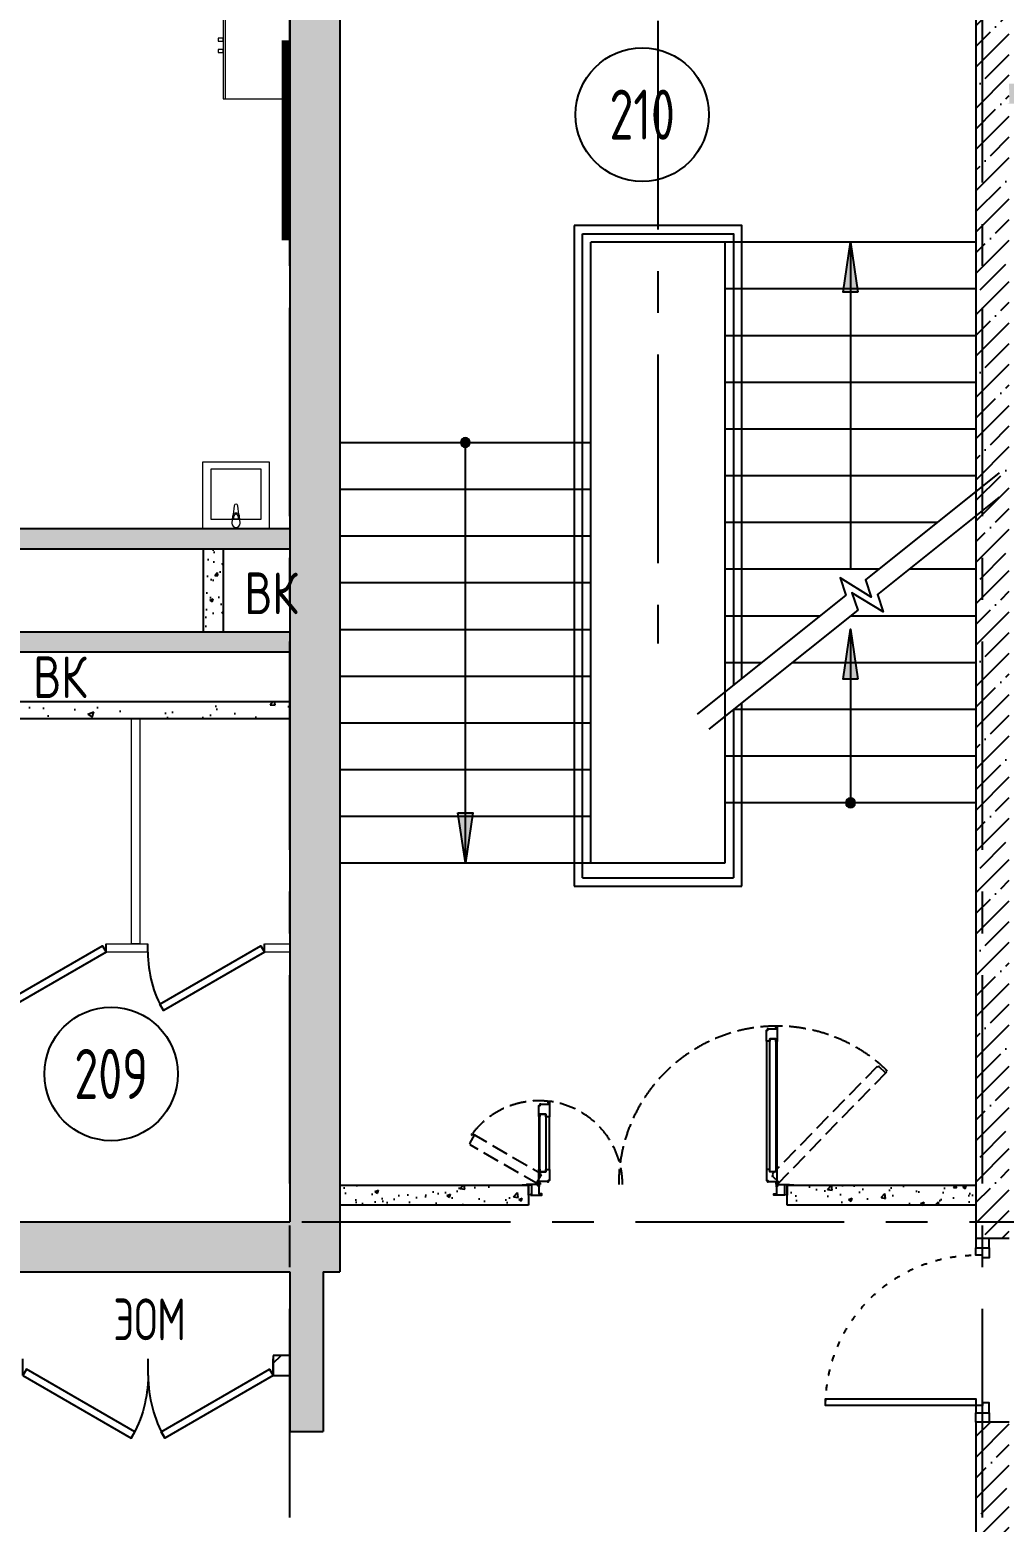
# Model space of a CAD drawing. Header units: millimetres. Extents: x -9318 to 9016603, y 0 to 838141.
# Drawn here: x 113639 to 119477, y 289773 to 298717 of the extents above; entities that cross this region are included whole.
import ezdxf
from ezdxf import colors
from ezdxf.entities.mleader import LeaderData, LeaderLine
from ezdxf.enums import TextEntityAlignment as Align
from ezdxf.math import Vec2, Vec3

# ---------------------------------------------------------------- set-up
doc = ezdxf.new("R2010")
doc.units = ezdxf.units.MM
for name, pattern in [('ACAD_ISO03W100', [30, 12, -18]), ('CENTER', [2, 1.25, -0.25, 0.25, -0.25]), ('ГОСТ 2.303 4', [7, 5, -2, 0])]:
    doc.linetypes.add(name, pattern=pattern)
doc.layers.add('АР_Номер помещения', color=1, linetype='Continuous', lineweight=25)
doc.layers.add('Сан.техника', color=151, linetype='Continuous', lineweight=9)
doc.styles.add('ICOCPEUR', font='isocpeur.ttf')
doc.styles.add('ISOCPEUR', font='isocpeur.ttf', dxfattribs={"width": 0.7})
doc.linetypes.add('Ground1', pattern='A,12,[130,ltypeshp.shx,S=3,R=-150,X=0,Y=-2.598],3,[130,ltypeshp.shx,S=3,R=-150,X=0,Y=-2.598],3,[130,ltypeshp.shx,S=3,R=-150,X=0,Y=-2.598],0', length=18)
doc.linetypes.add('Ground2', pattern='A,12,[130,ltypeshp.shx,S=3,R=-210,X=0,Y=-2.598],3,[130,ltypeshp.shx,S=3,R=-210,X=0,Y=-2.598],3,[130,ltypeshp.shx,S=3,R=-210,X=0,Y=-2.598],0', length=18)
pattern_1 = [(50, (140697.8, 216407.27), (215.17805, -18.82564), [22.5, -247.5]), (355, (140697.8, 216407.27), (-41.6254, 225.65764), [18, -198]), (100.45144, (140715.72, 216405.7), (173.55265, 206.832), [19.12206, -210.34263]), (46.1842, (140697.8, 216467.27), (320.1724, -49.6558), [33.75, -371.25]), (96.63564, (140724.47, 216463.14), (280.3986, 292.2356), [28.6831, -315.5141]), (351.18416, (140697.8, 216467.27), (280.3986, 292.2356), [27, -297]), (21, (140727.8, 216452.27), (179.0721, -120.78567), [22.5, -247.5]), (326, (140727.8, 216452.27), (72.9946, 217.545), [18, -198]), (71.45144, (140742.72, 216442.2), (252.0667, 96.75935), [19.12206, -210.34263]), (37.5, (140697.79, 216407.274), (3.64796, 99.868156), [0, -195.6, 0, -201, 0, -198.75]), (7.5, (140697.79, 216407.27), (78.92086, 118.32351), [0, -114.6, 0, -191.1, 0, -75.75]), (327.5, (140630.89, 216407.274), (160.14673, -6.76646), [0, -75, 0, -234, 0, -310.5]), (317.5, (140600.9, 216407.27), (174.95585, 30.0315), [0, -97.5, 0, -155.4, 0, -220.5])]
pattern_2 = [(45, (-887755.71, 381612.85), (-123.743687, 123.743687), []), (45, (-887631.97, 381612.85), (-123.743687, 123.743687), [218.75, -43.75, 0, -43.75])]

# ---------------------------------------------------------------- blocks, each defined once
blk = doc.blocks.new('*U947')
at = {"color": 8}
for p, q in [((-700, 0), (-700, 50)), ((0, 0), (0, 50))]:
    blk.add_line(p, q, dxfattribs=at)
blk.add_lwpolyline([(0, 0), (-606.2, -350), (-628.1, -312.1), (-21.9, 37.9)], close=True, dxfattribs=at)
blk.add_arc((0, 0), 700, 180, 210, dxfattribs=at)
blk = doc.blocks.new('*U948')
at = {"color": 8}
for p, q in [((-700, 0), (-700, 50)), ((0, 0), (0, 50))]:
    blk.add_line(p, q, dxfattribs=at)
blk.add_lwpolyline([(0, 0), (-606.2, -350), (-628.1, -312.1), (-21.9, 37.9)], close=True, dxfattribs=at)
blk.add_arc((0, 0), 700, 180, 210, dxfattribs=at)
blk = doc.blocks.new('*U877')
at = {"color": 8}
for points in [[(0, 0), (0, -80), (55, -80), (55, 0), (0, 0)], [(55, -80), (55, 0), (115, 0), (115, -40), (100, -40), (100, -80), (55, -80)], [(1045, -80), (1045, 0), (985, 0), (985, -40), (1000, -40), (1000, -80), (1045, -80)], [(1100, 0), (1100, -80), (1045, -80), (1045, 0), (1100, 0)]]:
    blk.add_lwpolyline(points, dxfattribs=at)
blk.add_lwpolyline([(100, -80), (100, -980), (140, -980), (140, -80)], close=True, dxfattribs=at)
at = {"color": 8, "linetype": 'ACAD_ISO03W100', "ltscale": 3}
blk.add_arc((100, -80), 900, 270, 0, dxfattribs=at)
blk = doc.blocks.new('*U837')
at = {"color": 8}
for p, q in [((-96, -61), (-860.9, -61)), ((-863, -125), (-94, -125)), ((-94, -1425), (-409.9, -1425)), ((-411.9, -1489), (-96, -1489))]:
    blk.add_line(p, q, dxfattribs=at)
at = {"color": 8, "linetype": 'ГОСТ 2.303 4', "ltscale": 20}
for points in [[(-65.8, -90.1), (-60.3, -84.4), (-53.1, -91.4), (-52, -90.3), (-54.2, -88.1), (-17.3, -50.4), (-10.9, -56.7), (-15.2, -61.2), (-9.5, -66.7), (-4, -61), (-683.5, 601.4), (-689.1, 595.7), (-683.4, 590.2), (-679, 594.6), (-672.5, 588.3), (-709.3, 550.5), (-711.5, 552.7), (-712.6, 551.5), (-705.5, 544.5), (-711, 538.8)], [(-241, -1899.4), (-247.9, -1895.5), (-252.9, -1904.1), (-254.2, -1903.3), (-252.7, -1900.7), (-298.4, -1874.3), (-302.9, -1882.1), (-297.5, -1885.3), (-301.5, -1892.2), (-308.4, -1888.2), (-71.4, -1477.7), (-64.5, -1481.7), (-59.5, -1473.1), (-58.1, -1473.9), (-59.6, -1476.5), (-14, -1502.9), (-9.4, -1495), (-14.9, -1491.9), (-10.9, -1485), (-4, -1489)]]:
    blk.add_lwpolyline(points, close=True, dxfattribs=at)
at = {"color": 8}
for points in [[(60, -12), (60, -80), (52, -80), (52, -63), (5.6, -63), (5.6, -66), (4, -66), (4, -56), (-4, -56), (-4, 12), (0, 12), (0, 4), (-2.5, 4), (-2.4, -17), (56.2, -17), (56.2, -12)], [(-953, -69), (-953, -61), (-860.9, -61), (-860.9, -68.1), (-876.9, -68.1), (-876.9, -104), (-863, -104), (-863, -125), (-929, -125), (-929, -117.1), (-939, -117), (-939, -115.5), (-935.9, -115.5), (-935.9, -62.7), (-945, -62.7), (-945, -69)], [(-80, -104), (-876.9, -104), (-876.9, -68.1), (-80, -68.1)], [(-4, -69), (-4, -61), (-96, -61), (-96, -68.1), (-80, -68.1), (-80, -104), (-94, -104), (-94, -125), (-27.9, -125), (-27.9, -117.1), (-17.9, -117), (-17.9, -115.5), (-21, -115.5), (-21, -62.7), (-11.9, -62.7), (-11.9, -69)], [(-501.9, -1432.9), (-501.9, -1425), (-409.9, -1425), (-409.9, -1446), (-425.9, -1446), (-425.9, -1481.9), (-411.9, -1481.9), (-411.9, -1489), (-478, -1489), (-478, -1481), (-487.9, -1481), (-487.9, -1479.4), (-484.9, -1479.4), (-484.9, -1426.7), (-494, -1426.7), (-494, -1432.9)], [(-4, -1481), (-4, -1489), (-96, -1489), (-96, -1481.9), (-80, -1481.9), (-80, -1446), (-94, -1446), (-94, -1425), (-27.9, -1425), (-27.9, -1432.9), (-17.9, -1433), (-17.9, -1434.5), (-21, -1434.5), (-21, -1487.3), (-11.9, -1487.3), (-11.9, -1481)], [(-425.9, -1446), (-80, -1446), (-80, -1481.9), (-425.9, -1481.9)], [(60, -1538), (60, -1470), (52, -1470), (52, -1487), (5.6, -1487), (5.6, -1484), (4, -1484), (4, -1494), (-4, -1494), (-4, -1562), (0, -1562), (0, -1554), (-2.5, -1554), (-2.4, -1533), (56.2, -1533), (56.2, -1538)]]:
    blk.add_lwpolyline(points, close=True, dxfattribs=at)
at = {"color": 8, "linetype": 'Ground2'}
blk.add_lwpolyline([(0, 38.9), (0, 0), (60, 0)], dxfattribs=at)
at = {"color": 8, "linetype": 'Ground1'}
blk.add_lwpolyline([(60, -1550), (0, -1550), (0, -1588.9)], dxfattribs=at)
at = {"color": 8, "linetype": 'ГОСТ 2.303 4', "ltscale": 20}
for centre, radius, start, end in [((-4, -61), 949, 135.72975, 180.1036), ((-4, -61), 949, 180, 270), ((-4, -1489), 502, 90, 172.67471), ((-4, -1489), 501.1, 172.67471, 232.66071)]:
    blk.add_arc(centre, radius, start, end, dxfattribs=at)
blk = doc.blocks.new('*U1149')
at = {"layer": 'АР_Номер помещения', "color": 8}
blk.add_circle((-15188.6, 6815.8), 400, dxfattribs=at)
at = {"color": 8, "style": 'ISOCPEUR', "width": 0.7, "flags": 1}
blk.add_attdef('КАТЕГОРИЯ', (-499.2, -2092.2), '', height=250, dxfattribs=at)
at = {"layer": 'АР_Номер помещения', "color": 8, "style": 'ISOCPEUR', "width": 0.7}
blk.add_attdef('НОМЕР_ПОМЕЩЕНИЯ', text='', height=300, dxfattribs=at).set_placement((-15188.6, 6815.8), align=Align.MIDDLE_CENTER)
blk = doc.blocks.new('*U1141')
at = {"layer": 'АР_Номер помещения', "color": 8}
blk.add_circle((-12360.6, 3995.7), 400, dxfattribs=at)
at = {"color": 8, "style": 'ISOCPEUR', "width": 0.7, "flags": 1}
blk.add_attdef('КАТЕГОРИЯ', (-499.2, -2092.2), '', height=250, dxfattribs=at)
at = {"layer": 'АР_Номер помещения', "color": 8, "style": 'ISOCPEUR', "width": 0.7}
blk.add_attdef('НОМЕР_ПОМЕЩЕНИЯ', text='', height=300, dxfattribs=at).set_placement((-12360.6, 3995.7), align=Align.MIDDLE_CENTER)
blk = doc.blocks.new('_DotSmall')
at = {"color": 8, "linetype": 'ByBlock', "const_width": 0.5}
blk.add_lwpolyline([(-0.0625, 0, 1), (0.0625, 0, 1)], format="xyb", close=True, dxfattribs=at)
blk = doc.blocks.new('*U1183')
h = blk.add_hatch(color=8)
h.dxf.hatch_style = 1
edge = h.paths.add_edge_path()
edge.add_arc((0, 0), 27.6, 359.64, 719.64)
h = blk.add_hatch(color=8)
h.dxf.hatch_style = 1
h.paths.add_polyline_path([(741.4, -44.3), (741.4, 44.3), (1041.4, 0)])
at = {"color": 8}
blk.add_line((1041.4, 0), (0, 0), dxfattribs=at)
blk.add_lwpolyline([(741.4, 44.3), (741.4, -44.3), (1041.4, 0), (741.4, 44.3)], dxfattribs=at)
blk.add_circle((0, 0), 27.6, dxfattribs=at)
blk = doc.blocks.new('*U1184')
h = blk.add_hatch(color=8)
h.dxf.hatch_style = 1
edge = h.paths.add_edge_path()
edge.add_arc((0, 0), 27.6, 359.64, 719.64)
h = blk.add_hatch(color=8)
h.dxf.hatch_style = 1
h.paths.add_polyline_path([(2220, -44.3), (2220, 44.3), (2520, 0)])
at = {"color": 8}
blk.add_line((2520, 0), (0, 0), dxfattribs=at)
blk.add_lwpolyline([(2220, 44.3), (2220, -44.3), (2520, 0), (2220, 44.3)], dxfattribs=at)
blk.add_circle((0, 0), 27.6, dxfattribs=at)
blk = doc.blocks.new('*U706')
at = {"color": 8}
for p, q in [((-750, 0), (-750, 100)), ((0, 0), (0, 100))]:
    blk.add_line(p, q, dxfattribs=at)
blk.add_lwpolyline([(0, 0), (-649.5, -375), (-671.4, -337.1), (-21.9, 37.9)], close=True, dxfattribs=at)
blk.add_arc((0, 0), 750, 180, 210, dxfattribs=at)
blk = doc.blocks.new('*U707')
at = {"color": 8}
for p, q in [((-750, 0), (-750, 100)), ((0, 0), (0, 100))]:
    blk.add_line(p, q, dxfattribs=at)
blk.add_lwpolyline([(0, 0), (-649.5, -375), (-671.4, -337.1), (-21.9, 37.9)], close=True, dxfattribs=at)
blk.add_arc((0, 0), 750, 180, 210, dxfattribs=at)
blk = doc.blocks.new('У007')
at = {"layer": 'Сан.техника', "color": 8, "linetype": 'Continuous', "lineweight": 5}
for p, q in [((-172842.5, 78997.2), (-172846.5, 78955.2)), ((-172842.5, 78997.2), (-172846.5, 78955.2)), ((-172832.6, 79059.6), (-172839.2, 79006.7)), ((-172832.6, 79059.6), (-172839.2, 79006.7)), ((-172835.1, 78980.1), (-172835.1, 78995)), ((-172835.1, 78980.1), (-172835.1, 78995)), ((-172807.9, 78980.1), (-172835.1, 78980.1)), ((-172807.9, 78980.1), (-172835.1, 78980.1)), ((-172803.7, 79006.7), (-172810.4, 79059.6)), ((-172803.7, 79006.7), (-172810.4, 79059.6)), ((-172807.9, 78995), (-172807.9, 78980.1)), ((-172807.9, 78995), (-172807.9, 78980.1)), ((-172796.5, 78955.2), (-172800.5, 78997.2)), ((-172796.5, 78955.2), (-172800.5, 78997.2))]:
    blk.add_line(p, q, dxfattribs=at)
for points in [[(-172621.5, 78921.1), (-172621.5, 79321.1), (-173021.5, 79321.1), (-173021.5, 78921.1)], [(-172671.5, 78980.1), (-172671.5, 79280.2), (-172971.5, 79280.2), (-172971.5, 78980.1)], [(-172671.5, 78980.1), (-172671.5, 79280.2), (-172971.5, 79280.2), (-172971.5, 78980.1)]]:
    blk.add_lwpolyline(points, close=True, dxfattribs=at)
for centre, radius, start, end in [((-172821.5, 79058.2), 11.2, 7.13862, 172.86077), ((-172821.5, 79058.2), 11.2, 7.13862, 172.86077), ((-172821.5, 78995.3), 21.1, 147.22867, 174.83008), ((-172821.5, 78995.3), 21.1, 147.22867, 174.83008), ((-172821.5, 78995.3), 21.1, 32.77072, 147.22867), ((-172821.5, 78995.3), 21.1, 32.77072, 147.22867), ((-172821.5, 78995), 13.6, 359.99969, 179.99969), ((-172821.5, 78995), 13.6, 359.99969, 179.99969), ((-172821.5, 78995.3), 21.1, 5.1693, 32.77072), ((-172821.5, 78995.3), 21.1, 5.1693, 32.77072), ((-172821.5, 78955.2), 25, 179.99969, 359.99969), ((-172821.5, 78955.2), 25, 179.99969, 359.99969)]:
    blk.add_arc(centre, radius, start, end, dxfattribs=at)
blk = doc.blocks.new('тумба 1450х400х750')
at = {"color": 8, "lineweight": 15, "ltscale": 100}
blk.add_line((-12776, 30271.1), (-14226, 30271.1), dxfattribs=at)
for points in [[(-12776, 29883.1), (-12776, 30283.1), (-14226, 30283.1), (-14226, 29883.1)], [(-13948.9, 30283.1), (-13931.6, 30283.1), (-13931.6, 30313.3), (-13948.9, 30313.3)], [(-13881.3, 30283.1), (-13863.9, 30283.1), (-13863.9, 30313.3), (-13881.3, 30313.3)], [(-13541.9, 30283.1), (-13524.5, 30283.1), (-13524.5, 30313.3), (-13541.9, 30313.3)], [(-13474.2, 30283.1), (-13456.9, 30283.1), (-13456.9, 30313.3), (-13474.2, 30313.3)], [(-13145, 30283.1), (-13127.6, 30283.1), (-13127.6, 30313.3), (-13145, 30313.3)], [(-13077.3, 30283.1), (-13060, 30283.1), (-13060, 30313.3), (-13077.3, 30313.3)]]:
    blk.add_lwpolyline(points, close=True, dxfattribs=at)

msp = doc.modelspace()

# ---------------------------------------------------------------- hatches: boundary and pattern name
at = {"ltscale": 100}
h = msp.add_hatch(dxfattribs=at)
h.set_pattern_fill('ANSI35', color=256, scale=700)
h.set_pattern_definition(pattern_2)
h.paths.add_polyline_path([(115497.1, 303057.96), (115197.1, 303057.96), (115197.1, 302757.96), (115197.1, 291572.96), (104242.1, 291572.96), (104242.1, 291272.96), (111367.1, 291272.96), (111367.1, 290090.44), (111567.1, 290090.44), (111567.1, 291272.96), (115197.1, 291272.96), (115197.1, 290315.44), (115397.1, 290315.44), (115397.1, 291272.96), (115497.1, 291272.96), (115497.1, 298892.96), (115497.1, 298893.25), (115497.1, 299093.25), (115497.1, 299092.96)])
h = msp.add_hatch(dxfattribs=at)
h.set_pattern_fill('ANSI35', color=256, scale=700)
h.set_pattern_definition(pattern_2)
h.paths.add_polyline_path([(125997.1, 299092.96), (115497.05, 299092.96), (115497.14, 298892.96), (119307.1, 298892.96), (119307.1, 291472.96), (119507.1, 291472.96), (119507.1, 298892.96), (125797.1, 298892.96), (125997.1, 298892.96)])
h = msp.add_hatch(dxfattribs=at)
h.set_pattern_fill('AR-CONC', color=256, scale=30)
h.set_pattern_definition([(50, (140697.8, 216307.27), (215.17805, -18.82564), [22.5, -247.5]), (355, (140697.8, 216307.27), (-41.6254, 225.65764), [18, -198]), (100.45144, (140715.72, 216305.7), (173.55265, 206.832), [19.12206, -210.34263]), (46.1842, (140697.8, 216367.27), (320.1724, -49.6558), [33.75, -371.25]), (96.63564, (140724.47, 216363.14), (280.3986, 292.2356), [28.6831, -315.5141]), (351.18416, (140697.8, 216367.27), (280.3986, 292.2356), [27, -297]), (21, (140727.8, 216352.27), (179.0721, -120.78567), [22.5, -247.5]), (326, (140727.8, 216352.27), (72.9946, 217.545), [18, -198]), (71.45144, (140742.72, 216342.2), (252.0667, 96.75935), [19.12206, -210.34263]), (37.5, (140697.79, 216307.274), (3.64796, 99.868156), [0, -195.6, 0, -201, 0, -198.75]), (7.5, (140697.79, 216307.27), (78.92086, 118.32351), [0, -114.6, 0, -191.1, 0, -75.75]), (327.5, (140630.89, 216307.274), (160.14673, -6.76646), [0, -75, 0, -234, 0, -310.5]), (317.5, (140600.9, 216307.27), (174.95585, 30.0315), [0, -97.5, 0, -155.4, 0, -220.5])])
h.paths.add_polyline_path([(119506.74, 298393.35), (125797.1, 298393.35), (125797.1, 298273.35), (119422.1, 298274.19), (119507.45, 298273.35)])
h = msp.add_hatch(color=256)
h.dxf.hatch_style = 1
h.paths.add_polyline_path([(118511.64, 297143.84), (118600.18, 297143.84), (118555.91, 297443.84)])
h = msp.add_hatch(dxfattribs=at)
h.set_pattern_fill('AR-CONC', color=256, scale=30)
h.set_pattern_definition(pattern_1)
h.paths.add_polyline_path([(115197.1, 295725.74), (108549.96, 295725.72), (108549.96, 295107.58), (108669.96, 295107.6), (108669.96, 295606.82), (115197.1, 295606.82)])
h = msp.add_hatch(dxfattribs=at)
h.set_pattern_fill('AR-CONC', color=256, scale=30)
h.set_pattern_definition([(50, (165529.35, 216407.27), (215.17805, -18.82564), [22.5, -247.5]), (355, (165529.35, 216407.27), (-41.6254, 225.65764), [18, -198]), (100.45144, (165547.28, 216405.7), (173.55265, 206.832), [19.12206, -210.34263]), (46.1842, (165529.35, 216467.27), (320.1724, -49.6558), [33.75, -371.25]), (96.63564, (165556.03, 216463.14), (280.3986, 292.2356), [28.6831, -315.5141]), (351.18416, (165529.35, 216467.27), (280.3986, 292.2356), [27, -297]), (21, (165559.35, 216452.27), (179.0721, -120.78567), [22.5, -247.5]), (326, (165559.35, 216452.27), (72.9946, 217.545), [18, -198]), (71.45144, (165574.27, 216442.2), (252.0667, 96.75935), [19.12206, -210.34263]), (37.5, (165529.35, 216407.274), (3.647957, 99.868156), [0, -195.6, 0, -201, 0, -198.75]), (7.5, (165529.35, 216407.27), (78.92086, 118.32351), [0, -114.6, 0, -191.1, 0, -75.75]), (327.5, (165462.45, 216407.274), (160.14673, -6.76646), [0, -75, 0, -234, 0, -310.5]), (317.5, (165432.45, 216407.27), (174.95585, 30.0315), [0, -97.5, 0, -155.4, 0, -220.5])])
h.paths.add_polyline_path([(114798.59, 295605.72), (114678.59, 295605.72), (114678.59, 295107.58), (114798.59, 295107.58)])
h = msp.add_hatch(dxfattribs=at)
h.set_pattern_fill('AR-CONC', color=256, scale=30)
h.set_pattern_definition(pattern_1)
h.paths.add_polyline_path([(109899.8, 293755.99), (112276.78, 293755.99), (112276.78, 294987.6), (110019.69, 294987.6), (110019.37, 294855.84), (109899.37, 294856.13), (109899.69, 294987.6), (108549.96, 294987.58), (108549.96, 295107.58), (115044.36, 295107.67), (115197.1, 295107.67), (115197.1, 294987.72), (112396.78, 294987.6), (112396.78, 292553.69), (112281.64, 292553.69), (112276.78, 292558.55), (112276.78, 293635.99), (110019.77, 293635.99), (110019.37, 292672.93), (109899.37, 292672.98)])
h = msp.add_hatch(dxfattribs=at)
h.set_pattern_fill('AR-CONC', color=256, scale=2)
h.set_pattern_definition([(50, (-399102.3, 124239.42), (364.36934, -31.87817), [38.1, -419.1]), (355, (-399102.3, 124239.4), (-70.48684, 382.1137), [30.48, -335.28117]), (100.451445, (-399071.94, 124236.76), (293.8825, 350.2355), [32.38002, -356.1805]), (46.1842, (-399102.3, 124341), (542.1581, -84.08466), [57.15, -628.65]), (96.63556, (-399057.1, 124334), (474.80827, 494.85225), [48.57005, -534.2712]), (351.18415, (-399102.3, 124341), (474.80827, 494.85225), [45.71993, -502.91946]), (21, (-399051.5, 124315.62), (303.22878, -204.5304), [38.1, -419.1]), (326, (-399051.5, 124315.6), (123.60406, 368.37593), [30.48, -335.28]), (71.451445, (-399026.23, 124298.57), (426.83284, 163.84554), [32.38002, -356.17988]), (37.5, (-399102.3, 124239.42), (6.177207, 169.110078), [0, -331.216, 0, -340.36, 0, -336.55]), (7.5, (-399102.3, 124239.42), (133.639325, 200.36115), [0, -194.056, 0, -323.596, 0, -128.27]), (327.5, (-399215.59, 124239.42), (271.18119, -11.457488), [0, -127, 0, -396.24, 0, -525.78]), (317.5, (-399266.39, 124239.42), (296.25836, 50.85298), [0, -165.1, 0, -263.144, 0, -373.38])])
h.paths.add_polyline_path([(112396.78, 294689), (115197.09, 294688.75), (115197.1, 294588.75), (112396.78, 294589)])
h = msp.add_hatch(dxfattribs=at)
h.set_pattern_fill('AR-CONC', color=256, scale=30)
h.set_pattern_definition(pattern_1)
h.paths.add_polyline_path([(116627.1, 291792.96), (116588.2, 291792.96), (115497.1, 291792.96), (115497.1, 291672.96), (116627.1, 291672.96)])
h = msp.add_hatch(dxfattribs=at)
h.set_pattern_fill('AR-CONC', color=256, scale=30)
h.set_pattern_definition(pattern_1)
h.paths.add_polyline_path([(119307.1, 291792.96), (118177.1, 291792.96), (118177.1, 291672.96), (119307.1, 291672.96)])
h = msp.add_hatch(dxfattribs=at)
h.set_pattern_fill('ANSI32', color=256, scale=500)
h.set_pattern_definition([(45, (-868545.54, 363853.26), (-132.58252, 132.58252), []), (45, (-868457.15, 363853.26), (-132.58252, 132.58252), [])])
h.paths.add_polyline_path([(115097.1, 290771.75), (115197.1, 290771.75), (115197.1, 290651.75), (115097.1, 290651.75)])
h = msp.add_hatch(dxfattribs=at)
h.set_pattern_fill('ANSI35', color=256, scale=700)
h.set_pattern_definition([(45, (-894245.71, 383372.03), (-123.743687, 123.743687), []), (45, (-894121.97, 383372.03), (-123.743687, 123.743687), [218.75, -43.75, 0, -43.75])])
h.paths.add_polyline_path([(119507.1, 290372.96), (119307.1, 290372.96), (119307.1, 287029.44), (119507.1, 287029.44)])

# ---------------------------------------------------------------- linework, layer by layer
at = {"linetype": 'CENTER', "ltscale": 1000}
for p, q in [((117402.03, 350770.43), (117402.03, 295038.08)), ((115197.1, 269801.69), (115197.1, 304109.16)), ((119347.1, 269801.69), (119347.1, 304109.16)), ((51268.34, 291572.96), (134865.51, 291572.96))]:
    msp.add_line(p, q, dxfattribs=at)
at = {"ltscale": 100}
for p, q in [((115197.1, 302757.96), (115197.1, 291572.96)), ((115497.1, 298892.96), (115497.1, 291272.96)), ((119307.1, 298892.96), (119307.1, 291472.96)), ((119302.1, 297443.84), (116999.53, 297443.88)), ((119307.1, 297163.84), (117804.72, 297163.84)), ((119307.1, 296883.84), (117804.72, 296883.84)), ((119307.1, 296603.84), (117804.72, 296603.84)), ((119307.1, 296323.84), (117804.72, 296323.84)), ((115497.1, 296243.83), (116999.47, 296243.83)), ((115497.06, 295963.8), (116999.47, 295963.83)), ((119307.1, 296043.84), (117804.72, 296043.84)), ((119074.38, 295763.84), (117804.72, 295763.84)), ((114678.59, 295107.6), (114678.59, 295605.74)), ((114798.59, 295107.6), (114798.59, 295605.74)), ((115497.1, 295683.83), (116999.56, 295683.83)), ((118724.09, 295483.84), (117804.72, 295483.84)), ((119307.1, 295483.84), (118906.77, 295483.84)), ((115497.1, 295403.83), (116999.57, 295403.83)), ((118373.81, 295203.84), (117804.72, 295203.84)), ((119307.1, 295203.84), (118556.49, 295203.84)), ((115497.1, 295123.83), (116999.57, 295123.83)), ((118023.55, 294923.84), (117804.75, 294923.84)), ((119307.1, 294923.84), (118206.21, 294923.84)), ((115497.1, 294843.83), (116999.57, 294843.83)), ((119307.1, 294643.84), (117855.93, 294643.84)), ((117904.73, 293584.77), (117904.73, 294682.84)), ((115497.1, 294563.83), (116999.47, 294563.83)), ((119307.1, 294363.84), (117804.72, 294363.84)), ((115497.1, 294283.83), (116999.47, 294283.83)), ((119307.1, 294083.84), (117804.72, 294083.84)), ((115497.1, 294003.83), (116999.47, 294003.83)), ((115497.11, 293723.79), (117804.73, 293723.79)), ((116949.47, 293634.77), (117854.73, 293634.77)), ((116899.47, 293584.77), (117904.73, 293584.77)), ((104242.1, 291572.96), (115197.1, 291572.96)), ((119507.1, 291472.96), (119307.1, 291472.96)), ((111567.1, 291272.96), (115197.1, 291272.96)), ((115197.1, 291272.96), (115197.1, 290315.44)), ((115397.1, 291272.96), (115497.1, 291272.96)), ((115397.1, 291272.96), (115397.1, 290315.44)), ((119307.1, 290372.96), (119307.1, 287029.44)), ((119507.1, 290372.96), (119307.1, 290372.96)), ((115197.1, 290315.44), (115397.1, 290315.44))]:
    msp.add_line(p, q, dxfattribs=at)
msp.add_line((118555.91, 297443.84), (118555.91, 295483.84))
at = {"const_width": 50}
msp.add_lwpolyline([(115172.1, 298654.38), (115172.1, 297454.38)], dxfattribs=at)
at = {"ltscale": 100}
for points in [[(117904.73, 294828.87), (117904.73, 297543.84), (116899.47, 297543.84)], [(116899.47, 297543.84), (116899.47, 293584.77)], [(116949.47, 297493.84), (117854.73, 297493.84), (117854.73, 294788.9)], [(116949.47, 293634.77), (116949.47, 297493.84)], [(116999.59, 293723.81), (116999.53, 297443.88)], [(117804.73, 293723.79), (117804.79, 297443.87)], [(115197.1, 295725.74), (108549.96, 295725.72), (108549.96, 295107.58)], [(108669.96, 295107.58), (108669.96, 295605.72), (115197.1, 295605.74)], [(115197.1, 295107.6), (108669.96, 295107.58)], [(115197.1, 294987.6), (112396.78, 294987.6)], [(115197.1, 294688.75), (112396.78, 294688.75)], [(117854.73, 294642.88), (117854.73, 293634.77)], [(112396.78, 294588.75), (115197.1, 294588.75)], [(117155.22, 293584.77), (117155.22, 293584.77)], [(115497.1, 291792.96), (116627.1, 291792.96)], [(116627.1, 291792.96), (116627.1, 291672.96)], [(118177.1, 291792.96), (119307.1, 291792.96)], [(118177.1, 291672.96), (118177.1, 291792.96)], [(116627.1, 291672.96), (115497.1, 291672.96)], [(119307.1, 291672.96), (118177.1, 291672.96)], [(115197.1, 290771.75), (115097.1, 290771.75)], [(115097.1, 290771.75), (115097.1, 290651.75)], [(115097.1, 290651.75), (115197.1, 290651.75)]]:
    msp.add_lwpolyline(points, dxfattribs=at)
for points in [[(118600.18, 297143.84), (118511.64, 297143.84), (118555.91, 297443.84), (118600.18, 297143.84)], [(119446.66, 296061.43), (118645.98, 295421.4), (118681.01, 295317.5), (118493.77, 295431.63), (118528.81, 295327.74), (117636.58, 294614.53)], [(119446.66, 295915.4), (118717.2, 295332.3), (118752.23, 295228.41), (118564.99, 295342.53), (118600.03, 295238.64), (117707.8, 294525.43)]]:
    msp.add_lwpolyline(points)
at = {"lineweight": 0}
for points in [[(114247.1, 294588.75), (114297.1, 294588.75), (114297.1, 293238.75), (114247.1, 293238.75)], [(114096.78, 293188.75), (114096.78, 293238.75), (114345.29, 293238.75), (114345.29, 293188.75)], [(115045.29, 293188.75), (115045.29, 293238.75), (115197.1, 293238.75), (115197.1, 293188.75)]]:
    msp.add_lwpolyline(points, close=True, dxfattribs=at)

# ---------------------------------------------------------------- block references
for name, p, rotation in [('тумба 1450х400х750', (145080.27, 312530.39), 89.99999999999999), ('*U837', (118177.1, 291792.96), 270)]:
    msp.add_blockref(name, p, dxfattribs=dict(rotation=rotation))
ref = msp.add_blockref('*U1149', (132496.75, 291392.81))
ref.add_attrib('НОМЕР_ПОМЕЩЕНИЯ', '210', dxfattribs={"layer": 'АР_Номер помещения', "color": 8, "height": 300, "style": 'ISOCPEUR', "width": 0.7}).set_placement((117308.12, 298208.66), align=Align.MIDDLE_CENTER)
at = {"ltscale": 100, "xscale": -1}
for name, p, rotation in [('*U1184', (116248.28, 296243.83), 90), ('*U1183', (118555.91, 294083.84), 270)]:
    msp.add_blockref(name, p, dxfattribs=dict(at, rotation=rotation))
for name, p in [('У007', (287695.59, 216804.63)), ('*U707', (115097.1, 290651.75))]:
    msp.add_blockref(name, p)
at = {"lineweight": 30}
for name, p in [('*U947', (114096.78, 293188.75)), ('*U948', (115045.29, 293188.75))]:
    msp.add_blockref(name, p, dxfattribs=at)
ref = msp.add_blockref('*U1141', (126486.42, 288463.57))
ref.add_attrib('НОМЕР_ПОМЕЩЕНИЯ', '209', dxfattribs={"layer": 'АР_Номер помещения', "color": 8, "height": 300, "style": 'ISOCPEUR', "width": 0.7}).set_placement((114125.79, 292459.27), align=Align.MIDDLE_CENTER)
at = {"xscale": -1, "rotation": 270}
msp.add_blockref('*U877', (119387.1, 290372.96), dxfattribs=at)
at = {"xscale": -1}
msp.add_blockref('*U706', (113597.1, 290651.75), dxfattribs=at)

# ---------------------------------------------------------------- texts
at = {"ltscale": 100, "char_height": 250, "attachment_point": 5, "line_spacing_factor": 0.7, "style": 'ICOCPEUR'}
for insert in [(115083.61, 295339.72), (113818.82, 294837.16)]:
    msp.add_mtext('\\A1;{\\W0.8;ВК}', dxfattribs=dict(at, insert=insert))
at = {"ltscale": 100, "insert": (114356.74, 290988.27), "char_height": 250, "attachment_point": 5, "style": 'ICOCPEUR'}
msp.add_mtext('\\A1;{\\W0.7;ЭОМ}', dxfattribs=at)

# ---------------------------------------------------------------- leaders
ml = msp.add_multileader_mtext('Standard')
ml.set_content('+13,700', color=8, style='ISOCPEUR')
ml.set_leader_properties(color=8, linetype='Continuous', lineweight=-1)
ml.set_arrow_properties(name='DOTSMALL')
ml.build(insert=Vec2(0, 0))
ml.multileader.update_dxf_attribs({"has_text_frame": 1, "text_left_attachment_type": 4, "text_right_attachment_type": 4, "dogleg_length": 100, "arrow_head_size": 180})
ctx = ml.context
ctx.base_point, ctx.char_height, ctx.arrow_head_size, ctx.landing_gap_size, ctx.plane_origin = Vec3(118053.07, 658154.33), 250, 180, 50, Vec3(117803.7, 657493.51)
ctx.left_attachment, ctx.right_attachment = 4, 4
notes = []
notes.append((ctx, [(0, (0, 0, 0), (0, 0), (1, 0), 1, [])]))
ctx.mtext.insert, ctx.mtext.width, ctx.mtext.line_spacing_style, ctx.mtext.flow_direction = Vec3(118103.07, 658487.66), 852.697, 2, 5
ml = msp.add_multileader_mtext('Standard')
ml.set_content('+15,850', color=8, style='ISOCPEUR')
ml.set_leader_properties(color=8, linetype='Continuous', lineweight=-1)
ml.set_arrow_properties(name='DOTSMALL')
ml.build(insert=Vec2(0, 0))
ml.multileader.update_dxf_attribs({"has_text_frame": 1, "text_left_attachment_type": 4, "text_right_attachment_type": 4, "dogleg_length": 100, "arrow_head_size": 180})
ctx = ml.context
ctx.base_point, ctx.char_height, ctx.arrow_head_size, ctx.landing_gap_size, ctx.plane_origin = Vec3(116043.29, 652621.27), 250, 180, 50, Vec3(116522.41, 649668.82)
ctx.left_attachment, ctx.right_attachment = 4, 4
notes.append((ctx, [(0, (0, 0, 0), (0, 0), (1, 0), 1, [])]))
ctx.mtext.insert, ctx.mtext.width, ctx.mtext.line_spacing_style, ctx.mtext.flow_direction = Vec3(116093.29, 652954.61), 852.697, 2, 5
ml = msp.add_multileader_mtext('Standard')
ml.set_content('+9,800', color=8, style='ISOCPEUR')
ml.set_leader_properties(color=8, linetype='Continuous', lineweight=-1)
ml.set_arrow_properties(name='DOTSMALL')
ml.build(insert=Vec2(0, 0))
ml.multileader.update_dxf_attribs({"has_text_frame": 1, "text_left_attachment_type": 4, "text_right_attachment_type": 4, "dogleg_length": 100, "arrow_head_size": 180})
ctx = ml.context
ctx.base_point, ctx.char_height, ctx.arrow_head_size, ctx.landing_gap_size, ctx.plane_origin = Vec3(118053.07, 538154.33), 250, 180, 50, Vec3(117803.7, 537493.51)
ctx.left_attachment, ctx.right_attachment = 4, 4
notes.append((ctx, [(0, (0, 0, 0), (0, 0), (1, 0), 1, [])]))
ctx.mtext.insert, ctx.mtext.width, ctx.mtext.line_spacing_style, ctx.mtext.flow_direction = Vec3(118103.07, 538487.66), 852.697, 2, 5
ml = msp.add_multileader_mtext('Standard')
ml.set_content('+11,750', color=8, style='ISOCPEUR')
ml.set_leader_properties(color=8, linetype='Continuous', lineweight=-1)
ml.set_arrow_properties(name='DOTSMALL')
ml.build(insert=Vec2(0, 0))
ml.multileader.update_dxf_attribs({"has_text_frame": 1, "text_left_attachment_type": 4, "text_right_attachment_type": 4, "dogleg_length": 100, "arrow_head_size": 180})
ctx = ml.context
ctx.base_point, ctx.char_height, ctx.arrow_head_size, ctx.landing_gap_size, ctx.plane_origin = Vec3(116043.29, 532621.27), 250, 180, 50, Vec3(116522.41, 529668.82)
ctx.left_attachment, ctx.right_attachment = 4, 4
notes.append((ctx, [(0, (0, 0, 0), (0, 0), (1, 0), 1, [])]))
ctx.mtext.insert, ctx.mtext.width, ctx.mtext.line_spacing_style, ctx.mtext.flow_direction = Vec3(116093.29, 532954.61), 852.697, 2, 5
for ctx, leaders in notes:
    for number, flags, end, landing, length, lines in leaders:
        leader = LeaderData()
        leader.index, (leader.has_last_leader_line, leader.has_dogleg_vector, leader.attachment_direction) = number, flags
        leader.last_leader_point, leader.dogleg_vector, leader.dogleg_length = Vec3(end), Vec3(landing), length
        for number, points, colour, breaks in lines:
            line = LeaderLine()
            line.index, line.vertices, line.color, line.breaks = number, Vec3.list(points), colors.encode_raw_color(colour), breaks
            leader.lines.append(line)
        ctx.leaders.append(leader)

doc.saveas('drawing.dxf')
